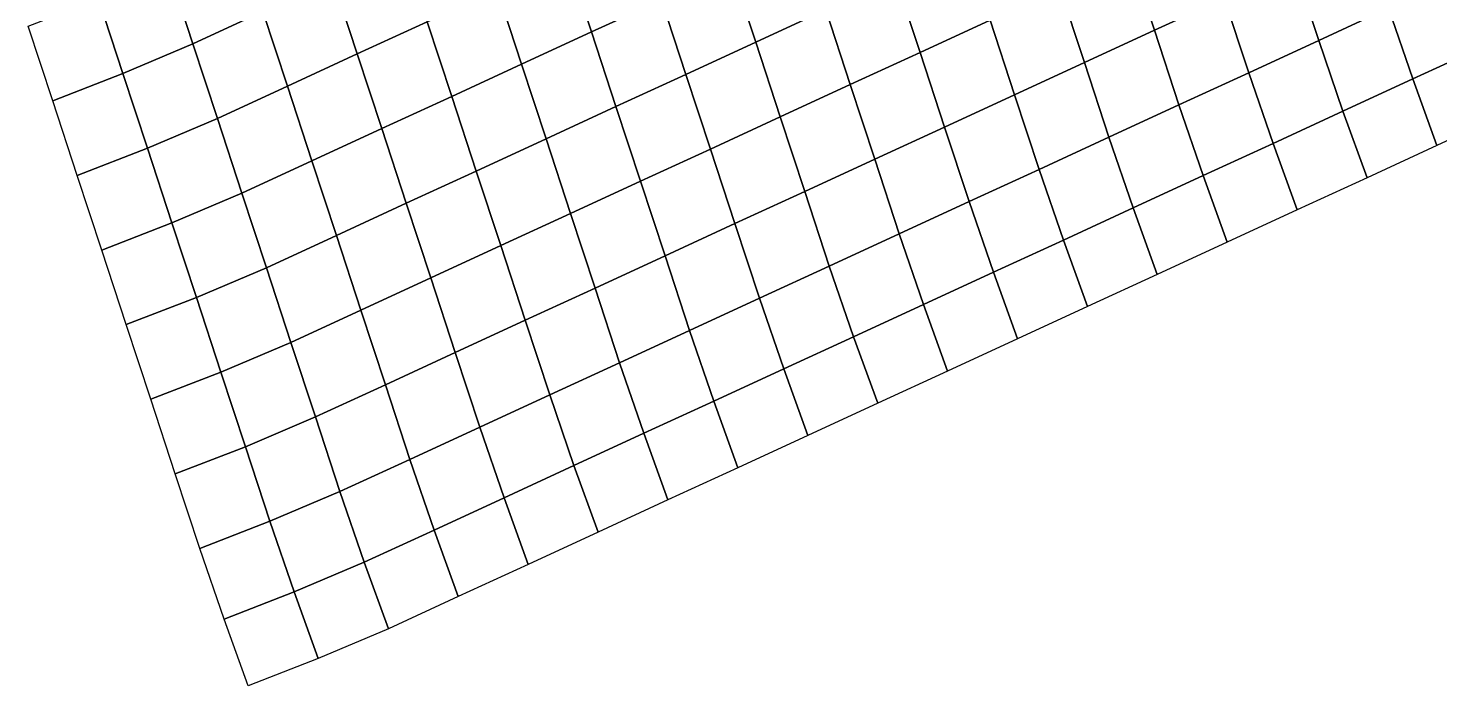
# Model space of a CAD drawing. Header units: metres. Extents: x -3.45 to 6.13, y -4.05 to 5.19.
# Drawn here: x -1.37 to 1.235, y -4.053 to -2.839 of the extents above; entities that cross this region are included whole.
import ezdxf

# ---------------------------------------------------------------- set-up
doc = ezdxf.new("R2010")
doc.units = ezdxf.units.M

msp = doc.modelspace()

# ---------------------------------------------------------------- linework, layer by layer
at = {"layer": 'A1'}
for points in [[(-0.37586, -2.7083, -5.27007), (-0.24683, -2.64879, -5.26509), (-0.20159, -2.78662, -5.22852), (-0.33063, -2.84605, -5.2334)], [(0.6631, -2.70529, -5.12561), (0.79213, -2.64586, -5.12073), (0.83737, -2.78361, -5.08406), (0.70833, -2.84304, -5.08893)], [(-1.11151, -2.73012, -5.368), (-0.98247, -2.67069, -5.36313), (-0.93724, -2.80844, -5.32646), (-1.06628, -2.86787, -5.33133)], [(-0.07255, -2.72711, -5.22354), (0.05648, -2.66768, -5.21867), (0.10172, -2.80543, -5.18199), (-0.02732, -2.86486, -5.18687)], [(0.9664, -2.7241, -5.07908), (1.09544, -2.66467, -5.0742), (1.14067, -2.80242, -5.03753), (1.01164, -2.86185, -5.04241)], [(-0.80821, -2.74892, -5.32147), (-0.67917, -2.68949, -5.3166), (-0.63393, -2.82724, -5.27993), (-0.76297, -2.88667, -5.2848)], [(-0.5049, -2.76773, -5.27495), (-0.37586, -2.7083, -5.27007), (-0.33063, -2.84605, -5.2334), (-0.45966, -2.90556, -5.23838)], [(0.23075, -2.74591, -5.17701), (0.35979, -2.68648, -5.17214), (0.40502, -2.82423, -5.13546), (0.27598, -2.88366, -5.14034)], [(0.53406, -2.76481, -5.13059), (0.6631, -2.70529, -5.12561), (0.70833, -2.84304, -5.08893), (0.5793, -2.90255, -5.09392)], [(-1.24079, -2.78499, -5.36721), (-1.11151, -2.73012, -5.368), (-1.06628, -2.86787, -5.33133), (-1.19556, -2.92274, -5.33054)], [(-0.20159, -2.78662, -5.22852), (-0.07255, -2.72711, -5.22354), (-0.02732, -2.86486, -5.18687), (-0.15636, -2.92437, -5.19185)], [(0.83737, -2.78361, -5.08406), (0.9664, -2.7241, -5.07908), (1.01164, -2.86185, -5.04241), (0.8826, -2.92136, -5.04739)], [(-0.93724, -2.80844, -5.32646), (-0.80821, -2.74892, -5.32147), (-0.76297, -2.88667, -5.2848), (-0.89201, -2.94619, -5.28978)], [(0.10172, -2.80543, -5.18199), (0.23075, -2.74591, -5.17701), (0.27598, -2.88366, -5.14034), (0.14695, -2.94318, -5.14532)], [(1.14067, -2.80242, -5.03753), (1.26971, -2.7429, -5.03255), (1.31454, -2.87326, -4.98667), (1.18551, -2.93277, -4.99166)], [(-1.37032, -2.8353, -5.36074), (-1.24079, -2.78499, -5.36721), (-1.19556, -2.92274, -5.33054), (-1.32509, -2.97305, -5.32407)], [(-0.63393, -2.82724, -5.27993), (-0.5049, -2.76773, -5.27495), (-0.45966, -2.90556, -5.23838), (-0.5887, -2.96499, -5.24326)], [(-0.33063, -2.84605, -5.2334), (-0.20159, -2.78662, -5.22852), (-0.15636, -2.92437, -5.19185), (-0.28539, -2.9838, -5.19673)], [(0.40502, -2.82423, -5.13546), (0.53406, -2.76481, -5.13059), (0.5793, -2.90255, -5.09392), (0.45026, -2.96198, -5.09879)], [(0.70833, -2.84304, -5.08893), (0.83737, -2.78361, -5.08406), (0.8826, -2.92136, -5.04739), (0.75356, -2.98079, -5.05226)], [(-1.06628, -2.86787, -5.33133), (-0.93724, -2.80844, -5.32646), (-0.89201, -2.94619, -5.28978), (-1.02105, -3.00561, -5.29466)], [(-0.02732, -2.86486, -5.18687), (0.10172, -2.80543, -5.18199), (0.14695, -2.94318, -5.14532), (0.01791, -3.0026, -5.1502)], [(1.01164, -2.86185, -5.04241), (1.14067, -2.80242, -5.03753), (1.18551, -2.93277, -4.99166), (1.05647, -2.9922, -4.99653)], [(-0.76297, -2.88667, -5.2848), (-0.63393, -2.82724, -5.27993), (-0.5887, -2.96499, -5.24326), (-0.71773, -3.02451, -5.24824)], [(0.27598, -2.88366, -5.14034), (0.40502, -2.82423, -5.13546), (0.45026, -2.96198, -5.09879), (0.32122, -3.0215, -5.10377)], [(-0.45966, -2.90556, -5.23838), (-0.33063, -2.84605, -5.2334), (-0.28539, -2.9838, -5.19673), (-0.41443, -3.04331, -5.20171)], [(-0.15636, -2.92437, -5.19185), (-0.02732, -2.86486, -5.18687), (0.01791, -3.0026, -5.1502), (-0.11112, -3.06212, -5.15518)], [(0.5793, -2.90255, -5.09392), (0.70833, -2.84304, -5.08893), (0.75356, -2.98079, -5.05226), (0.62453, -3.0403, -5.05724)], [(0.8826, -2.92136, -5.04739), (1.01164, -2.86185, -5.04241), (1.05647, -2.9922, -4.99653), (0.92744, -3.05171, -5.00151)], [(-1.19556, -2.92274, -5.33054), (-1.06628, -2.86787, -5.33133), (-1.02105, -3.00561, -5.29466), (-1.15033, -3.06048, -5.29386)], [(-0.89201, -2.94619, -5.28978), (-0.76297, -2.88667, -5.2848), (-0.71773, -3.02451, -5.24824), (-0.84677, -3.08393, -5.25311)], [(0.14695, -2.94318, -5.14532), (0.27598, -2.88366, -5.14034), (0.32122, -3.0215, -5.10377), (0.19218, -3.08092, -5.10865)], [(1.18551, -2.93277, -4.99166), (1.31454, -2.87326, -4.98667), (1.35898, -2.99622, -4.9316), (1.22995, -3.05573, -4.93658)], [(-0.5887, -2.96499, -5.24326), (-0.45966, -2.90556, -5.23838), (-0.41443, -3.04331, -5.20171), (-0.54347, -3.10274, -5.20658)], [(0.45026, -2.96198, -5.09879), (0.5793, -2.90255, -5.09392), (0.62453, -3.0403, -5.05724), (0.49549, -3.09973, -5.06212)], [(-1.32509, -2.97305, -5.32407), (-1.19556, -2.92274, -5.33054), (-1.15033, -3.06048, -5.29386), (-1.27986, -3.1108, -5.2874)], [(-0.28539, -2.9838, -5.19673), (-0.15636, -2.92437, -5.19185), (-0.11112, -3.06212, -5.15518), (-0.24016, -3.12155, -5.16005)], [(0.01791, -3.0026, -5.1502), (0.14695, -2.94318, -5.14532), (0.19218, -3.08092, -5.10865), (0.06315, -3.14044, -5.11363)], [(0.75356, -2.98079, -5.05226), (0.8826, -2.92136, -5.04739), (0.92744, -3.05171, -5.00151), (0.7984, -3.11114, -5.00639)], [(1.05647, -2.9922, -4.99653), (1.18551, -2.93277, -4.99166), (1.22995, -3.05573, -4.93658), (1.10091, -3.11516, -4.94146)], [(-1.02105, -3.00561, -5.29466), (-0.89201, -2.94619, -5.28978), (-0.84677, -3.08393, -5.25311), (-0.97581, -3.14345, -5.25809)], [(-0.71773, -3.02451, -5.24824), (-0.5887, -2.96499, -5.24326), (-0.54347, -3.10274, -5.20658), (-0.6725, -3.16225, -5.21157)], [(0.32122, -3.0215, -5.10377), (0.45026, -2.96198, -5.09879), (0.49549, -3.09973, -5.06212), (0.36646, -3.15925, -5.0671)], [(-0.41443, -3.04331, -5.20171), (-0.28539, -2.9838, -5.19673), (-0.24016, -3.12155, -5.16005), (-0.3692, -3.18106, -5.16504)], [(0.62453, -3.0403, -5.05724), (0.75356, -2.98079, -5.05226), (0.7984, -3.11114, -5.00639), (0.66936, -3.17066, -5.01137)], [(0.92744, -3.05171, -5.00151), (1.05647, -2.9922, -4.99653), (1.10091, -3.11516, -4.94146), (0.97188, -3.17467, -4.94644)], [(-1.15033, -3.06048, -5.29386), (-1.02105, -3.00561, -5.29466), (-0.97581, -3.14345, -5.25809), (-1.10509, -3.19832, -5.2573)], [(-0.11112, -3.06212, -5.15518), (0.01791, -3.0026, -5.1502), (0.06315, -3.14044, -5.11363), (-0.06589, -3.19987, -5.11851)], [(0.19218, -3.08092, -5.10865), (0.32122, -3.0215, -5.10377), (0.36646, -3.15925, -5.0671), (0.23742, -3.21867, -5.07198)], [(-0.84677, -3.08393, -5.25311), (-0.71773, -3.02451, -5.24824), (-0.6725, -3.16225, -5.21157), (-0.80154, -3.22168, -5.21644)], [(-0.54347, -3.10274, -5.20658), (-0.41443, -3.04331, -5.20171), (-0.3692, -3.18106, -5.16504), (-0.49823, -3.24049, -5.16991)], [(0.49549, -3.09973, -5.06212), (0.62453, -3.0403, -5.05724), (0.66936, -3.17066, -5.01137), (0.54033, -3.23009, -5.01625)], [(-1.27986, -3.1108, -5.2874), (-1.15033, -3.06048, -5.29386), (-1.10509, -3.19832, -5.2573), (-1.23462, -3.24855, -5.25073)], [(-0.24016, -3.12155, -5.16005), (-0.11112, -3.06212, -5.15518), (-0.06589, -3.19987, -5.11851), (-0.19492, -3.25938, -5.12349)], [(0.7984, -3.11114, -5.00639), (0.92744, -3.05171, -5.00151), (0.97188, -3.17467, -4.94644), (0.84284, -3.2341, -4.95131)], [(-0.97581, -3.14345, -5.25809), (-0.84677, -3.08393, -5.25311), (-0.80154, -3.22168, -5.21644), (-0.93057, -3.2812, -5.22142)], [(0.06315, -3.14044, -5.11363), (0.19218, -3.08092, -5.10865), (0.23742, -3.21867, -5.07198), (0.10838, -3.27819, -5.07696)], [(0.36646, -3.15925, -5.0671), (0.49549, -3.09973, -5.06212), (0.54033, -3.23009, -5.01625), (0.41129, -3.2896, -5.02123)], [(-0.6725, -3.16225, -5.21157), (-0.54347, -3.10274, -5.20658), (-0.49823, -3.24049, -5.16991), (-0.62727, -3.3, -5.17489)], [(-0.3692, -3.18106, -5.16504), (-0.24016, -3.12155, -5.16005), (-0.19492, -3.25938, -5.12349), (-0.32396, -3.31881, -5.12836)], [(0.66936, -3.17066, -5.01137), (0.7984, -3.11114, -5.00639), (0.84284, -3.2341, -4.95131), (0.7138, -3.29362, -4.9563)], [(-1.10509, -3.19832, -5.2573), (-0.97581, -3.14345, -5.25809), (-0.93057, -3.2812, -5.22142), (-1.05986, -3.33607, -5.22063)], [(-0.06589, -3.19987, -5.11851), (0.06315, -3.14044, -5.11363), (0.10838, -3.27819, -5.07696), (-0.02066, -3.33762, -5.08183)], [(-0.80154, -3.22168, -5.21644), (-0.6725, -3.16225, -5.21157), (-0.62727, -3.3, -5.17489), (-0.75631, -3.35943, -5.17977)], [(0.23742, -3.21867, -5.07198), (0.36646, -3.15925, -5.0671), (0.41129, -3.2896, -5.02123), (0.28225, -3.34903, -5.0261)], [(0.54033, -3.23009, -5.01625), (0.66936, -3.17066, -5.01137), (0.7138, -3.29362, -4.9563), (0.58477, -3.35304, -4.96117)], [(-1.23462, -3.24855, -5.25073), (-1.10509, -3.19832, -5.2573), (-1.05986, -3.33607, -5.22063), (-1.18939, -3.3863, -5.21405)], [(-0.49823, -3.24049, -5.16991), (-0.3692, -3.18106, -5.16504), (-0.32396, -3.31881, -5.12836), (-0.453, -3.37832, -5.13335)], [(-0.19492, -3.25938, -5.12349), (-0.06589, -3.19987, -5.11851), (-0.02066, -3.33762, -5.08183), (-0.14969, -3.39713, -5.08682)], [(-0.93057, -3.2812, -5.22142), (-0.80154, -3.22168, -5.21644), (-0.75631, -3.35943, -5.17977), (-0.88534, -3.41895, -5.18475)], [(0.10838, -3.27819, -5.07696), (0.23742, -3.21867, -5.07198), (0.28225, -3.34903, -5.0261), (0.15322, -3.40854, -5.03109)], [(0.41129, -3.2896, -5.02123), (0.54033, -3.23009, -5.01625), (0.58477, -3.35304, -4.96117), (0.45573, -3.41256, -4.96615)], [(-0.62727, -3.3, -5.17489), (-0.49823, -3.24049, -5.16991), (-0.453, -3.37832, -5.13335), (-0.58203, -3.43775, -5.13822)], [(-1.05986, -3.33607, -5.22063), (-0.93057, -3.2812, -5.22142), (-0.88534, -3.41895, -5.18475), (-1.01462, -3.47382, -5.18395)], [(-0.32396, -3.31881, -5.12836), (-0.19492, -3.25938, -5.12349), (-0.14969, -3.39713, -5.08682), (-0.27873, -3.45656, -5.09169)], [(-0.02066, -3.33762, -5.08183), (0.10838, -3.27819, -5.07696), (0.15322, -3.40854, -5.03109), (0.02418, -3.46797, -5.03596)], [(-0.75631, -3.35943, -5.17977), (-0.62727, -3.3, -5.17489), (-0.58203, -3.43775, -5.13822), (-0.71107, -3.49727, -5.1432)], [(0.28225, -3.34903, -5.0261), (0.41129, -3.2896, -5.02123), (0.45573, -3.41256, -4.96615), (0.32669, -3.47199, -4.97103)], [(-0.453, -3.37832, -5.13335), (-0.32396, -3.31881, -5.12836), (-0.27873, -3.45656, -5.09169), (-0.40776, -3.51607, -5.09667)], [(-1.18939, -3.3863, -5.21405), (-1.05986, -3.33607, -5.22063), (-1.01462, -3.47382, -5.18395), (-1.14416, -3.52405, -5.17738)], [(-0.88534, -3.41895, -5.18475), (-0.75631, -3.35943, -5.17977), (-0.71107, -3.49727, -5.1432), (-0.84011, -3.5567, -5.14808)], [(-0.14969, -3.39713, -5.08682), (-0.02066, -3.33762, -5.08183), (0.02418, -3.46797, -5.03596), (-0.10485, -3.52748, -5.04094)], [(0.15322, -3.40854, -5.03109), (0.28225, -3.34903, -5.0261), (0.32669, -3.47199, -4.97103), (0.19766, -3.5315, -4.97601)], [(-0.58203, -3.43775, -5.13822), (-0.453, -3.37832, -5.13335), (-0.40776, -3.51607, -5.09667), (-0.5368, -3.5755, -5.10155)], [(-0.27873, -3.45656, -5.09169), (-0.14969, -3.39713, -5.08682), (-0.10485, -3.52748, -5.04094), (-0.23389, -3.58691, -5.04582)], [(0.02418, -3.46797, -5.03596), (0.15322, -3.40854, -5.03109), (0.19766, -3.5315, -4.97601), (0.06862, -3.59093, -4.98089)], [(-1.01462, -3.47382, -5.18395), (-0.88534, -3.41895, -5.18475), (-0.84011, -3.5567, -5.14808), (-0.96939, -3.61157, -5.14728)], [(-0.71107, -3.49727, -5.1432), (-0.58203, -3.43775, -5.13822), (-0.5368, -3.5755, -5.10155), (-0.66584, -3.63502, -5.10653)], [(-0.40776, -3.51607, -5.09667), (-0.27873, -3.45656, -5.09169), (-0.23389, -3.58691, -5.04582), (-0.36293, -3.64643, -5.0508)], [(-1.14416, -3.52405, -5.17738), (-1.01462, -3.47382, -5.18395), (-0.96939, -3.61157, -5.14728), (-1.09892, -3.66188, -5.14082)], [(-0.10485, -3.52748, -5.04094), (0.02418, -3.46797, -5.03596), (0.06862, -3.59093, -4.98089), (-0.06041, -3.65044, -4.98587)], [(-0.84011, -3.5567, -5.14808), (-0.71107, -3.49727, -5.1432), (-0.66584, -3.63502, -5.10653), (-0.79487, -3.69444, -5.11141)], [(-0.5368, -3.5755, -5.10155), (-0.40776, -3.51607, -5.09667), (-0.36293, -3.64643, -5.0508), (-0.49197, -3.70586, -5.05567)], [(-0.23389, -3.58691, -5.04582), (-0.10485, -3.52748, -5.04094), (-0.06041, -3.65044, -4.98587), (-0.18945, -3.70987, -4.99074)], [(-0.96939, -3.61157, -5.14728), (-0.84011, -3.5567, -5.14808), (-0.79487, -3.69444, -5.11141), (-0.92416, -3.74931, -5.11061)], [(-0.66584, -3.63502, -5.10653), (-0.5368, -3.5755, -5.10155), (-0.49197, -3.70586, -5.05567), (-0.621, -3.76537, -5.06066)], [(-0.36293, -3.64643, -5.0508), (-0.23389, -3.58691, -5.04582), (-0.18945, -3.70987, -4.99074), (-0.31849, -3.7693, -4.99562)], [(-1.09892, -3.66188, -5.14082), (-0.96939, -3.61157, -5.14728), (-0.92416, -3.74931, -5.11061), (-1.05369, -3.79963, -5.10414)], [(-0.79487, -3.69444, -5.11141), (-0.66584, -3.63502, -5.10653), (-0.621, -3.76537, -5.06066), (-0.75004, -3.8248, -5.06553)], [(-0.49197, -3.70586, -5.05567), (-0.36293, -3.64643, -5.0508), (-0.31849, -3.7693, -4.99562), (-0.44753, -3.82881, -5.0006)], [(-0.92416, -3.74931, -5.11061), (-0.79487, -3.69444, -5.11141), (-0.75004, -3.8248, -5.06553), (-0.87932, -3.87967, -5.06474)], [(-0.621, -3.76537, -5.06066), (-0.49197, -3.70586, -5.05567), (-0.44753, -3.82881, -5.0006), (-0.57656, -3.88824, -5.00548)], [(-1.05369, -3.79963, -5.10414), (-0.92416, -3.74931, -5.11061), (-0.87932, -3.87967, -5.06474), (-1.00885, -3.92998, -5.05827)], [(-0.75004, -3.8248, -5.06553), (-0.621, -3.76537, -5.06066), (-0.57656, -3.88824, -5.00548), (-0.7056, -3.94776, -5.01046)], [(-0.87932, -3.87967, -5.06474), (-0.75004, -3.8248, -5.06553), (-0.7056, -3.94776, -5.01046), (-0.83488, -4.00263, -5.00966)], [(-1.00885, -3.92998, -5.05827), (-0.87932, -3.87967, -5.06474), (-0.83488, -4.00263, -5.00966), (-0.96441, -4.05286, -5.00309)]]:
    msp.add_3dface(points, dxfattribs=at)

doc.saveas('drawing.dxf')
